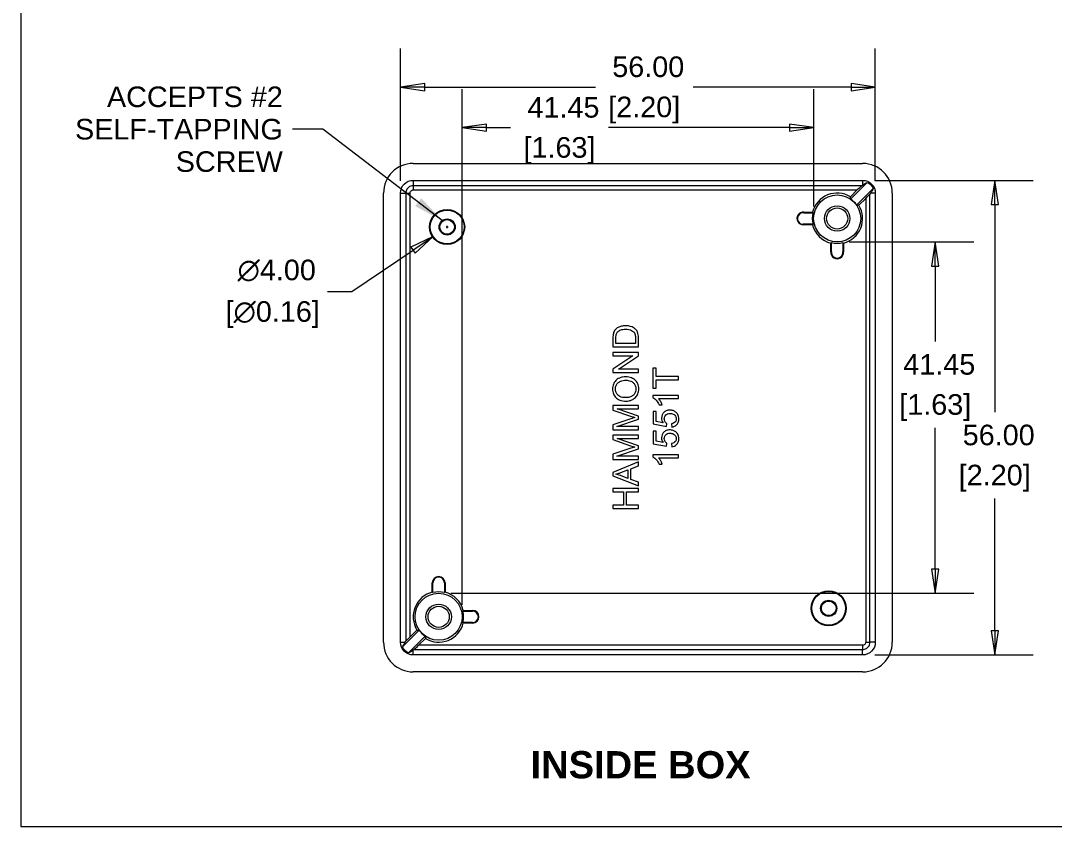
# Model space of a CAD drawing. Header units: millimetres. Extents: x 5 to 394, y 5 to 303.
# Drawn here: x 10.7 to 132.6, y 10.7 to 105.8 of the extents above; entities that cross this region are included whole.
import ezdxf

# ---------------------------------------------------------------- set-up
doc = ezdxf.new("R2010")
doc.units = ezdxf.units.MM
doc.header["$LTSCALE"] = 1.428571
doc.layers.get('0').update_dxf_attribs({"lineweight": 25})
for name, color, linetype, lineweight in [('Dimension (ANSI)', 7, 'Continuous', 9), ('Sketch Geometry (ANSI)', 7, 'Continuous', 9), ('Symbol (ANSI)', 7, 'Continuous', 9), ('Visible (ANSI)', 7, 'Continuous', 9), ('Visible Narrow (ANSI)', 7, 'Continuous', 9)]:
    doc.layers.add(name, color=color, linetype=linetype, lineweight=lineweight)
doc.styles.add('Label Text (ANSI)', font='arialbd.ttf')
doc.styles.add('Note Text (ANSI)', font='arial.ttf')
doc.dimstyles.new('Default - mm_inch (ANSI)', dxfattribs={"dimscale": 1.428571, "dimtxt": 1.7, "dimasz": 2, "dimexe": 3.175, "dimexo": 1, "dimgap": 0.8, "dimtad": 0, "dimtih": 1, "dimtoh": 1, "dimrnd": 1e-08, "dimzin": 4, "dimdsep": 46, "dimtxsty": 'Note Text (ANSI)', "dimblk": 'Filled-1', "dimcen": 0.09, "dimdle": 10, "dimclrd": 256, "dimclre": 256, "dimclrt": 256, "dimadec": 1, "dimazin": 0, "dimtfac": 1.176471, "dimtofl": 0, "dimtmove": 0, "dimatfit": 3, "dimfxl": 0, "dimtolj": 1, "dimtzin": 0, "dimlwd": -1, "dimlwe": -1, "dimarcsym": 0})
doc.dimstyles.new('Default - mm_inch (ANSI)$7', dxfattribs={"dimscale": 1.428571, "dimtxt": 1.7, "dimasz": 2.5, "dimexe": 3.175, "dimexo": 1, "dimgap": 0.8, "dimtad": 0, "dimtih": 1, "dimtoh": 1, "dimrnd": 1e-08, "dimzin": 4, "dimdsep": 46, "dimtxsty": 'Note Text (ANSI)', "dimblk": 'Filled-1', "dimcen": 0.09, "dimdle": 10, "dimclrd": 256, "dimclre": 256, "dimclrt": 256, "dimadec": 1, "dimazin": 0, "dimtfac": 1.176471, "dimtofl": 0, "dimtmove": 0, "dimatfit": 3, "dimfxl": 0, "dimtolj": 1, "dimtzin": 0, "dimlwd": -1, "dimlwe": -1, "dimarcsym": 0})

# ---------------------------------------------------------------- blocks, each defined once
blk = doc.blocks.new('Filled-1')
at = {"color": 0}
for p, q in [((0, 0), (-1, 0.15)), ((-1, 0.15), (-1, -0.15)), ((-1, 0), (0, 0)), ((-1, -0.15), (0, 0))]:
    blk.add_line(p, q, dxfattribs=at)
at = {"color": 0, "flags": 128}
blk.add_lwpolyline([(-1, -0.15), (0, 0), (-1, 0.15), (-1, -0.15)], dxfattribs=at)
at = {"color": 0}
blk.add_solid([(-1, -0.15), (0, 0), (-1, 0.15), (-1, -0.15)], dxfattribs=at)
blk = doc.blocks.new('*D37')
at = {"layer": 'Defpoints', "color": 0, "transparency": 16777216}
for p in [(55.51, 97.94), (55.51, 85.44), (111.51, 85.44)]:
    blk.add_point(p, dxfattribs=at)
at = {"layer": 'Dimension (ANSI)', "transparency": 16777216}
for p, q in [((55.51, 86.87), (55.51, 102.48)), ((111.51, 86.87), (111.51, 102.48)), ((58.37, 97.94), (78.49, 97.94)), ((108.65, 97.94), (90.04, 97.94))]:
    blk.add_line(p, q, dxfattribs=at)
at = {"layer": 'Dimension (ANSI)', "transparency": 16777216, "xscale": 2.857142857142857, "yscale": 2.857142857142857, "zscale": 2.857142857142857, "rotation": 180}
blk.add_blockref('Filled-1', (55.51, 97.94), dxfattribs=at)
at = {"layer": 'Dimension (ANSI)', "transparency": 16777216, "xscale": 2.857142857142857, "yscale": 2.857142857142857, "zscale": 2.857142857142857}
blk.add_blockref('Filled-1', (111.51, 97.94), dxfattribs=at)
at = {"layer": 'Dimension (ANSI)', "transparency": 16777216, "char_height": 2.429, "attachment_point": 5, "style": 'Note Text (ANSI)'}
for s, insert in [('\\A1; 56.00', (84.26, 100.33)), ('\\A1;[2.20]', (84.26, 95.24))]:
    blk.add_mtext(s, dxfattribs=dict(at, insert=insert))
blk = doc.blocks.new('*D38')
at = {"layer": 'Defpoints', "color": 0, "transparency": 16777216}
for p in [(110.01, 86.94), (110.01, 30.94), (125.59, 30.94)]:
    blk.add_point(p, dxfattribs=at)
at = {"layer": 'Dimension (ANSI)', "transparency": 16777216}
for p, q in [((111.44, 86.94), (130.12, 86.94)), ((125.59, 84.08), (125.59, 59.58)), ((125.59, 33.8), (125.59, 49.41)), ((111.44, 30.94), (130.12, 30.94))]:
    blk.add_line(p, q, dxfattribs=at)
at = {"layer": 'Dimension (ANSI)', "transparency": 16777216, "xscale": 2.857142857142857, "yscale": 2.857142857142857, "zscale": 2.857142857142857}
for p, rotation in [((125.59, 86.94), 90), ((125.59, 30.94), 270)]:
    blk.add_blockref('Filled-1', p, dxfattribs=dict(at, rotation=rotation))
at = {"layer": 'Dimension (ANSI)', "transparency": 16777216, "char_height": 2.429, "attachment_point": 5, "style": 'Note Text (ANSI)'}
for s, insert in [('\\A1; 56.00', (125.59, 56.88)), ('\\A1;[2.20]', (125.59, 51.8))]:
    blk.add_mtext(s, dxfattribs=dict(at, insert=insert))
blk = doc.blocks.new('*D39')
at = {"layer": 'Defpoints', "color": 0, "transparency": 16777216}
for p in [(104.24, 93.16), (104.24, 82.44), (62.78, 35.44)]:
    blk.add_point(p, dxfattribs=at)
at = {"layer": 'Dimension (ANSI)', "transparency": 16777216}
for p, q in [((62.78, 36.87), (62.78, 97.7)), ((104.24, 83.87), (104.24, 97.7)), ((65.64, 93.16), (68.47, 93.16)), ((101.38, 93.16), (80.05, 93.16))]:
    blk.add_line(p, q, dxfattribs=at)
at = {"layer": 'Dimension (ANSI)', "transparency": 16777216, "xscale": 2.857142857142857, "yscale": 2.857142857142857, "zscale": 2.857142857142857, "rotation": 180}
blk.add_blockref('Filled-1', (62.78, 93.16), dxfattribs=at)
at = {"layer": 'Dimension (ANSI)', "transparency": 16777216, "xscale": 2.857142857142857, "yscale": 2.857142857142857, "zscale": 2.857142857142857}
blk.add_blockref('Filled-1', (104.24, 93.16), dxfattribs=at)
at = {"layer": 'Dimension (ANSI)', "transparency": 16777216, "char_height": 2.429, "attachment_point": 5, "style": 'Note Text (ANSI)'}
for s, insert in [('\\A1; 41.45', (74.26, 95.54)), ('\\A1;[1.63]', (74.26, 90.46))]:
    blk.add_mtext(s, dxfattribs=dict(at, insert=insert))
blk = doc.blocks.new('*D40')
at = {"layer": 'Defpoints', "color": 0, "transparency": 16777216}
for p in [(107.01, 79.67), (60.01, 38.21), (118.58, 38.21)]:
    blk.add_point(p, dxfattribs=at)
at = {"layer": 'Dimension (ANSI)', "transparency": 16777216}
for p, q in [((108.44, 79.67), (123.11, 79.67)), ((118.58, 76.81), (118.58, 67.91)), ((118.58, 41.07), (118.58, 57.74)), ((61.44, 38.21), (123.11, 38.21))]:
    blk.add_line(p, q, dxfattribs=at)
at = {"layer": 'Dimension (ANSI)', "transparency": 16777216, "xscale": 2.857142857142857, "yscale": 2.857142857142857, "zscale": 2.857142857142857}
for p, rotation in [((118.58, 79.67), 90), ((118.58, 38.21), 270)]:
    blk.add_blockref('Filled-1', p, dxfattribs=dict(at, rotation=rotation))
at = {"layer": 'Dimension (ANSI)', "transparency": 16777216, "char_height": 2.429, "attachment_point": 5, "style": 'Note Text (ANSI)'}
for s, insert in [('\\A1; 41.45', (118.58, 65.21)), ('\\A1;[1.63]', (118.58, 60.13))]:
    blk.add_mtext(s, dxfattribs=dict(at, insert=insert))
blk = doc.blocks.new('*D47')
at = {"layer": 'Defpoints', "color": 0, "transparency": 16777216}
for p in [(62.67, 82.56), (59.35, 80.32)]:
    blk.add_point(p, dxfattribs=at)
at = {"layer": 'Dimension (ANSI)', "transparency": 16777216}
for p, q in [((60.88, 81.44), (61.14, 81.44)), ((61.01, 81.31), (61.01, 81.57)), ((49.78, 73.84), (56.99, 78.72)), ((46.92, 73.84), (49.78, 73.84))]:
    blk.add_line(p, q, dxfattribs=at)
at = {"layer": 'Dimension (ANSI)', "transparency": 16777216, "xscale": 2.857142857142857, "yscale": 2.857142857142857, "zscale": 2.857142857142857, "rotation": 34.08611126244626}
blk.add_blockref('Filled-1', (59.35, 80.32), dxfattribs=at)
at = {"layer": 'Dimension (ANSI)', "transparency": 16777216, "attachment_point": 5, "style": 'Note Text (ANSI)'}
for s, insert, char_height in [('\\A1; ∅4.00', (40.44, 76.29), 2.429), ('\\A1;[∅0.16]', (40.44, 71.1), 2.4286)]:
    blk.add_mtext(s, dxfattribs=dict(at, insert=insert, char_height=char_height))
blk = doc.blocks.new('Borders Hammond Border')
at = {"layer": 'Sketch Geometry (ANSI)'}
for p, q in [((7.5, 208.4), (7.5, 7.5)), ((7.5, 7.5), (271.9, 7.5))]:
    blk.add_line(p, q, dxfattribs=at)

msp = doc.modelspace()

# ---------------------------------------------------------------- linework, layer by layer
at = {"layer": 'Visible (ANSI)'}
for p, q in [((57.0075, 88.9408), (110.0142, 88.9408)), ((57.0075, 86.9408), (110.0142, 86.9408)), ((108.5986, 84.7356), (110.5595, 86.6966)), ((53.5109, 32.4375), (53.5109, 85.4441)), ((55.5109, 32.4375), (55.5109, 85.4441)), ((108.5704, 85.0036), (109.374, 85.8072)), ((111.2666, 85.9895), (109.3057, 84.0285)), ((109.8853, 86.3068), (110.0142, 86.3891)), ((110.9592, 85.4441), (110.8768, 85.3152)), ((111.5109, 85.4441), (111.5109, 32.4375)), ((113.5109, 85.4441), (113.5109, 32.4375)), ((110.3773, 84.8039), (109.5737, 84.0003)), ((103.0644, 83.1189), (104.1602, 83.1189)), ((103.0671, 83.1887), (104.1056, 83.1887)), ((104.1607, 81.7606), (103.0109, 81.7606)), ((104.1061, 81.6908), (103.0109, 81.6908)), ((106.263, 78.4971), (106.263, 79.5355)), ((106.3328, 78.4944), (106.3328, 79.5902)), ((107.6889, 79.5902), (107.6889, 78.4944)), ((107.7588, 79.5355), (107.7588, 78.4971)), ((80.5684, 68.3307), (80.5684, 67.2971)), ((80.9228, 67.695), (80.9228, 68.3261)), ((83.214, 68.3352), (83.214, 67.695)), ((83.5684, 67.2971), (83.5684, 68.381)), ((80.5684, 67.2971), (83.5684, 67.2971)), ((83.214, 67.695), (80.9228, 67.695)), ((83.5684, 66.6317), (80.5684, 66.6317)), ((80.5684, 66.6317), (80.5684, 66.2522)), ((80.5684, 66.2522), (82.9236, 66.2522)), ((82.9236, 66.2522), (80.5684, 64.6744)), ((81.2132, 64.647), (83.5684, 66.2247)), ((83.5684, 66.2247), (83.5684, 66.6317)), ((80.5684, 64.6744), (80.5684, 64.2674)), ((83.5684, 64.647), (81.2132, 64.647)), ((83.5684, 64.2674), (83.5684, 64.647)), ((85.644, 64.7967), (85.2895, 64.7967)), ((85.2895, 64.7967), (85.2895, 62.4187)), ((85.644, 63.8044), (85.644, 64.7967)), ((80.5684, 64.2674), (83.5684, 64.2674)), ((88.2895, 63.8044), (85.644, 63.8044)), ((85.644, 62.4187), (85.644, 63.4065)), ((85.644, 63.4065), (88.2895, 63.4065)), ((88.2895, 63.4065), (88.2895, 63.8044)), ((85.2895, 62.4187), (85.644, 62.4187)), ((88.2895, 61.5498), (85.2781, 61.5498)), ((85.2781, 61.5498), (85.2781, 61.312)), ((85.9435, 61.1817), (88.2895, 61.1817)), ((88.2895, 61.1817), (88.2895, 61.5498)), ((83.5684, 60.3711), (80.5684, 60.3711)), ((80.5684, 60.3711), (80.5684, 59.8383)), ((80.5684, 59.8383), (82.6561, 59.118)), ((83.5684, 59.1134), (81.0578, 59.9892)), ((81.0578, 59.9892), (83.5684, 59.9892)), ((83.5684, 59.9892), (83.5684, 60.3711)), ((86.0304, 60.4454), (86.3871, 60.4454)), ((82.6927, 58.8139), (80.5684, 58.1028)), ((81.0143, 57.8878), (83.5684, 58.7567)), ((83.5684, 58.7567), (83.5684, 59.1134)), ((85.6805, 59.6817), (85.3284, 59.6817)), ((85.3284, 59.6817), (85.3284, 58.1908)), ((85.6805, 58.4858), (85.6805, 59.6817)), ((80.5684, 58.1028), (80.5684, 57.506)), ((80.5684, 57.506), (83.5684, 57.506)), ((83.5684, 57.8878), (81.0143, 57.8878)), ((83.5684, 57.506), (83.5684, 57.8878)), ((85.3284, 58.1908), (86.8696, 57.9004)), ((85.6805, 57.3516), (85.3284, 57.3516)), ((85.3284, 57.3516), (85.3284, 55.8608)), ((86.4854, 58.3234), (85.6805, 58.4858)), ((85.6805, 56.1557), (85.6805, 57.3516)), ((86.8696, 57.9004), (86.9153, 58.2457)), ((87.4709, 58.2205), (87.5029, 57.8341)), ((83.5684, 56.8794), (80.5684, 56.8794)), ((80.5684, 56.8794), (80.5684, 56.3467)), ((80.5684, 56.3467), (82.6561, 55.6264)), ((83.5684, 55.6218), (81.0578, 56.4976)), ((81.0578, 56.4976), (83.5684, 56.4976)), ((83.5684, 56.4976), (83.5684, 56.8794)), ((86.4854, 55.9934), (85.6805, 56.1557)), ((82.6927, 55.3223), (80.5684, 54.6112)), ((81.0143, 54.3962), (83.5684, 55.2651)), ((83.5684, 55.2651), (83.5684, 55.6218)), ((85.3284, 55.8608), (86.8696, 55.5704)), ((86.8696, 55.5704), (86.9153, 55.9156)), ((87.4709, 55.8905), (87.5029, 55.5041)), ((80.5684, 54.6112), (80.5684, 54.0144)), ((80.5684, 54.0144), (83.5684, 54.0144)), ((83.5684, 53.7102), (80.5684, 52.4846)), ((83.5684, 54.3962), (81.0143, 54.3962)), ((83.5684, 54.0144), (83.5684, 54.3962)), ((83.5684, 53.2575), (83.5684, 53.7102)), ((88.2895, 54.5597), (85.2781, 54.5597)), ((85.2781, 54.5597), (85.2781, 54.3219)), ((85.9435, 54.1916), (88.2895, 54.1916)), ((88.2895, 54.1916), (88.2895, 54.5597)), ((80.5684, 52.4846), (80.5684, 52.0547)), ((81.5059, 52.4709), (82.3382, 52.7865)), ((82.3382, 52.7865), (82.3382, 51.7666)), ((82.6607, 52.9099), (83.5684, 53.2575)), ((82.6607, 51.6523), (82.6607, 52.9099)), ((86.0304, 53.4553), (86.3871, 53.4553)), ((80.5684, 52.0547), (83.5684, 50.9023)), ((82.3382, 51.7666), (81.4579, 52.0982)), ((83.5684, 51.323), (82.6607, 51.6523)), ((83.5684, 50.9023), (83.5684, 51.323)), ((83.5684, 50.5685), (80.5684, 50.5685)), ((80.5684, 50.5685), (80.5684, 50.1706)), ((80.5684, 50.1706), (81.8009, 50.1706)), ((81.8009, 50.1706), (81.8009, 48.6157)), ((82.1553, 48.6157), (82.1553, 50.1706)), ((82.1553, 50.1706), (83.5684, 50.1706)), ((83.5684, 50.1706), (83.5684, 50.5685)), ((81.8009, 48.6157), (80.5684, 48.6157)), ((80.5684, 48.6157), (80.5684, 48.2179)), ((80.5684, 48.2179), (83.5684, 48.2179)), ((83.5684, 48.6157), (82.1553, 48.6157)), ((83.5684, 48.2179), (83.5684, 48.6157)), ((59.2617, 38.3457), (59.2617, 39.4408)), ((59.3315, 38.2911), (59.3315, 39.4408)), ((60.6918, 39.4408), (60.6918, 38.2908)), ((60.7617, 39.4408), (60.7617, 38.3453)), ((62.861, 36.121), (64.0109, 36.121)), ((62.9156, 36.1908), (64.0109, 36.1908)), ((64.0109, 34.7606), (62.861, 34.7606)), ((64.0109, 34.6908), (62.9156, 34.6908)), ((55.7551, 31.8921), (57.716, 33.8531)), ((58.4231, 33.146), (56.4622, 31.185)), ((56.6444, 33.0777), (57.4481, 33.8813)), ((56.0626, 32.4375), (56.1449, 32.5664)), ((58.4514, 32.878), (57.6478, 32.0744)), ((57.1364, 31.5748), (57.0075, 31.4925)), ((110.0142, 30.9408), (57.0075, 30.9408)), ((110.0142, 28.9408), (57.0075, 28.9408))]:
    msp.add_line(p, q, dxfattribs=at)
for centre, radius in [((107.0109, 82.4408), 2.7731), ((61.0109, 81.4408), 2.0698), ((61.0109, 81.4408), 2), ((107.0109, 82.4408), 1.5), ((107.0109, 82.4408), 1.25), ((61.0109, 81.4408), 0.95), ((61.0109, 81.4408), 0.8627), ((60.0109, 35.4408), 2.7731), ((106.0109, 36.4408), 2.0698), ((106.0109, 36.4408), 2), ((60.0109, 35.4408), 1.5), ((60.0109, 35.4408), 1.25), ((106.0109, 36.4408), 0.95), ((106.0109, 36.4408), 0.8627)]:
    msp.add_circle(centre, radius, dxfattribs=at)
for centre, radius, start, end in [((107.0109, 82.4408), 3, 58.679288, 165.56415), ((107.0109, 82.4408), 2.7905, 34.678183, 55.321817), ((103.0109, 82.4408), 0.75, 85.698778, 270), ((103.0109, 82.4408), 0.6802, 85.483301, 270), ((107.0109, 82.4408), 2.9302, 166.620012, 193.422448), ((107.0109, 82.4408), 3, 284.43585, 31.320712), ((107.0109, 82.4408), 3, 194.477512, 255.56415), ((107.0109, 82.4408), 2.9302, 256.620012, 283.379988), ((107.0109, 78.4408), 0.75, 175.698778, 4.301222), ((107.0109, 78.4408), 0.6802, 175.483301, 4.516699), ((60.0117, 39.4408), 0.75, 0.00005, 180.00005), ((60.0117, 39.4408), 0.6802, 0.00005, 180.00005), ((60.0109, 35.4408), 3, 104.46177, 211.320712), ((60.0109, 35.4408), 2.9302, 76.561506, 103.406404), ((60.0109, 35.4408), 3, 14.477524, 75.506745), ((60.0109, 35.4408), 2.9302, 346.577563, 13.42246), ((64.0109, 35.4408), 0.75, 270.00005, 90.00005), ((64.0109, 35.4408), 0.6802, 270.00005, 90.00005), ((60.0109, 35.4408), 3, 238.679288, 345.5225), ((60.0109, 35.4408), 2.7905, 214.678183, 235.321817)]:
    msp.add_arc(centre, radius, start, end, dxfattribs=at)
for centre, major_axis, ratio, start_param, end_param in [((57.0142, 85.4375), (-2.4796, 2.4796), 0.99809916, 5.49873847, 7.06763214), ((110.0075, 85.4375), (2.4796, 2.4796), 0.99809916, 5.49873847, 7.06763214), ((109.3863, 85.8072), (0.5001, 0.5), 0.01234071, 0.05597708, 1.58314017), ((110.3773, 84.8163), (0.5, 0.5001), 0.01234071, 4.70004513, 6.22720823), ((56.6444, 33.0653), (-0.5, -0.5001), 0.01234071, 4.70004513, 6.22720823), ((57.0142, 32.4441), (-2.4796, -2.4796), 0.99809916, 5.49873847, 7.06763214), ((57.6354, 32.0744), (-0.5001, -0.5), 0.01234071, 0.05597708, 1.58314017), ((110.0075, 32.4441), (2.4796, -2.4796), 0.99809916, 5.49873847, 7.06763214)]:
    msp.add_ellipse(centre, major_axis=major_axis, ratio=ratio, start_param=start_param, end_param=end_param, dxfattribs=at)
for points, degree in [([(55.5109, 85.4441), (55.5109, 85.8372), (55.835, 86.6167), (56.6144, 86.9408), (57.0075, 86.9408)], 3), ([(110.0142, 86.9408), (110.4073, 86.9408), (111.1867, 86.6167), (111.5109, 85.8372), (111.5109, 85.4441)], 3), ([(110.0142, 86.3891), (110.2083, 86.5131), (110.4183, 86.6245), (110.5595, 86.6966)], 3), ([(111.2666, 85.9895), (111.1946, 85.8482), (111.0832, 85.6383), (110.9592, 85.4441)], 3), ([(108.5986, 84.7356), (108.5867, 84.8674), (108.5704, 85.0036)], 2), ([(104.1056, 83.1887), (104.1329, 83.1534), (104.1602, 83.1189)], 2), ([(109.5737, 84.0003), (109.4375, 84.0166), (109.3057, 84.0285)], 2), ([(104.1607, 81.7606), (104.1334, 81.726), (104.1061, 81.6908)], 2), ([(106.263, 79.5355), (106.2982, 79.5628), (106.3328, 79.5902)], 2), ([(107.6889, 79.5902), (107.7235, 79.5628), (107.7588, 79.5355)], 2), ([(59.3315, 38.2911), (59.2969, 38.3184), (59.2617, 38.3457)], 2), ([(60.7617, 38.3453), (60.7264, 38.318), (60.6918, 38.2908)], 2), ([(62.861, 36.121), (62.8883, 36.1556), (62.9156, 36.1908)], 2), ([(62.9156, 34.6908), (62.8883, 34.726), (62.861, 34.7606)], 2), ([(57.4481, 33.8813), (57.5843, 33.865), (57.716, 33.8531)], 2), ([(58.4231, 33.146), (58.435, 33.0142), (58.4514, 32.878)], 2), ([(57.0075, 30.9408), (56.6144, 30.9408), (55.835, 31.2649), (55.5109, 32.0444), (55.5109, 32.4375)], 3), ([(55.7551, 31.8921), (55.8271, 32.0334), (55.9385, 32.2433), (56.0626, 32.4375)], 3), ([(111.5109, 32.4375), (111.5109, 32.0444), (111.1867, 31.2649), (110.4073, 30.9408), (110.0142, 30.9408)], 3), ([(57.0075, 31.4925), (56.8134, 31.3685), (56.6034, 31.2571), (56.4622, 31.185)], 3)]:
    msp.add_open_spline(points, degree=degree, dxfattribs=at)
for points, knots in [([(110.5595, 86.6966), (110.7192, 86.6272), (110.8639, 86.5281), (111.1046, 86.2844), (111.1996, 86.1438), (111.2666, 85.9895)], [-0.158763712, -0.158763712, -0.158763712, -0.158763712, -0.106634225, -0.106634225, -0.056191195, -0.056191195, -0.056191195, -0.056191195]), ([(82.0524, 69.7781), (81.8942, 69.7781), (81.7348, 69.7644), (81.4321, 69.6992), (81.2998, 69.6527), (81.0448, 69.5178), (80.926, 69.4233), (80.8268, 69.3048)], [-0.128553095, -0.128553095, -0.128553095, -0.128553095, -0.086546938, -0.086546938, -0.046371744, -0.046371744, 0, 0, 0, 0]), ([(83.5684, 68.381), (83.5684, 68.5736), (83.5493, 68.8256), (83.405, 69.1734), (83.3371, 69.2751), (83.1486, 69.4613), (83.0273, 69.5568), (82.5252, 69.7608), (82.2373, 69.7781), (82.0524, 69.7781)], [-0.202608905, -0.202608905, -0.202608905, -0.202608905, -0.132080254, -0.132080254, -0.093414758, -0.093414758, -0.055460754, -0.055460754, 0, 0, 0, 0]), ([(80.6119, 68.8657), (80.595, 68.7939), (80.5852, 68.7126), (80.5711, 68.5388), (80.5684, 68.4314), (80.5684, 68.3307)], [-0.0522115827, -0.0522115827, -0.0522115827, -0.0522115827, -0.0302067905, -0.0302067905, 0, 0, 0, 0]), ([(80.8268, 69.3048), (80.7743, 69.2438), (80.7307, 69.1769), (80.6581, 69.0286), (80.6309, 68.9483), (80.6119, 68.8657)], [-0.0495552138, -0.0495552138, -0.0495552138, -0.0495552138, -0.0254236279, -0.0254236279, 0, 0, 0, 0]), ([(80.9228, 68.3261), (80.9228, 68.4246), (80.9265, 68.5322), (80.9471, 68.7036), (80.9613, 68.7778), (80.9846, 68.8383)], [-0.0454300887, -0.0454300887, -0.0454300887, -0.0454300887, -0.0194454235, -0.0194454235, 0, 0, 0, 0]), ([(80.9846, 68.8383), (81.0042, 68.8897), (81.0303, 68.9377), (81.0962, 69.0297), (81.1358, 69.0723), (81.2457, 69.1688), (81.3349, 69.237), (81.6472, 69.3481), (81.8459, 69.3688), (82.0456, 69.3688)], [-0.177274087, -0.177274087, -0.177274087, -0.177274087, -0.145194123, -0.145194123, -0.111277469, -0.111277469, -0.059892833, -0.059892833, 0, 0, 0, 0]), ([(82.0456, 69.3688), (82.1784, 69.3688), (82.3157, 69.3598), (82.5928, 69.3076), (82.6915, 69.2682), (82.85, 69.1937), (82.9335, 69.1394), (83.0036, 69.0692)], [-0.0729306946, -0.0729306946, -0.0729306946, -0.0729306946, -0.052568112, -0.052568112, -0.0297602965, -0.0297602965, 0, 0, 0, 0]), ([(83.0036, 69.0692), (83.0387, 69.0349), (83.0681, 68.9956), (83.1205, 68.9055), (83.1421, 68.8541), (83.1778, 68.7442), (83.214, 68.6142), (83.214, 68.3352)], [-0.227965525, -0.227965525, -0.227965525, -0.227965525, -0.159986976, -0.159986976, -0.083684896, -0.083684896, 0, 0, 0, 0]), ([(82.073, 63.7598), (81.9429, 63.7598), (81.813, 63.7488), (81.5654, 63.7007), (81.449, 63.6655), (81.1321, 63.5277), (81.002, 63.4203), (80.7547, 63.1756), (80.6687, 63.0025), (80.5495, 62.716), (80.5158, 62.5238), (80.5158, 62.3261)], [-0.129610265, -0.129610265, -0.129610265, -0.129610265, -0.119626436, -0.119626436, -0.110250909, -0.110250909, -0.093107085, -0.093107085, -0.059314795, -0.059314795, 0, 0, 0, 0]), ([(83.6187, 62.3261), (83.6187, 62.4327), (83.6083, 62.5384), (83.5645, 62.7458), (83.532, 62.8455), (83.397, 63.1473), (83.2865, 63.2717), (83.0794, 63.4781), (82.9169, 63.5695), (82.5489, 63.7213), (82.3133, 63.7598), (82.073, 63.7598)], [-0.161056289, -0.161056289, -0.161056289, -0.161056289, -0.15089599, -0.15089599, -0.140852205, -0.140852205, -0.119393907, -0.119393907, -0.072088281, -0.072088281, 0, 0, 0, 0]), ([(80.5158, 62.3261), (80.5158, 62.2211), (80.5245, 62.1163), (80.5627, 61.9163), (80.5907, 61.8221), (80.6988, 61.5686), (80.7988, 61.4265), (81.0097, 61.2212), (81.152, 61.1024), (81.6083, 60.9231), (81.8597, 60.8901), (82.1073, 60.8901)], [-0.382869315, -0.382869315, -0.382869315, -0.382869315, -0.317796171, -0.317796171, -0.256681164, -0.256681164, -0.146973576, -0.146973576, -0.074281675, -0.074281675, 0, 0, 0, 0]), ([(80.8565, 62.3284), (80.8565, 62.4019), (80.8634, 62.4749), (80.8928, 62.6164), (80.9146, 62.6836), (80.9825, 62.8337), (81.0453, 62.9403), (81.2174, 63.1063), (81.3226, 63.1865), (81.6693, 63.3231), (81.8696, 63.3505), (82.0684, 63.3505)], [-0.303227253, -0.303227253, -0.303227253, -0.303227253, -0.244158134, -0.244158134, -0.187063133, -0.187063133, -0.111737337, -0.111737337, -0.059641252, -0.059641252, 0, 0, 0, 0]), ([(82.1119, 61.2994), (81.9775, 61.2994), (81.8392, 61.3084), (81.5972, 61.3527), (81.4875, 61.384), (81.2981, 61.4745), (81.2172, 61.5294), (81.0592, 61.6933), (80.984, 61.8041), (80.8805, 62.0527), (80.8565, 62.1885), (80.8565, 62.3284)], [-0.184105868, -0.184105868, -0.184105868, -0.184105868, -0.143759723, -0.143759723, -0.110258116, -0.110258116, -0.080785029, -0.080785029, -0.041959956, -0.041959956, 0, 0, 0, 0]), ([(82.0684, 63.3505), (82.275, 63.3505), (82.4881, 63.323), (82.8171, 63.184), (82.9212, 63.107), (83.09, 62.9339), (83.1571, 62.8349), (83.2559, 62.5956), (83.278, 62.4611), (83.278, 62.3238)], [-0.163316681, -0.163316681, -0.163316681, -0.163316681, -0.113716448, -0.113716448, -0.077656709, -0.077656709, -0.041192396, -0.041192396, 0, 0, 0, 0]), ([(82.1073, 60.8901), (82.2281, 60.8901), (82.3478, 60.9021), (82.5834, 60.9521), (82.6968, 60.9894), (82.9286, 61.0931), (83.0811, 61.1781), (83.3465, 61.4476), (83.4441, 61.5959), (83.5859, 61.9375), (83.6187, 62.1293), (83.6187, 62.3261)], [-0.283856356, -0.283856356, -0.283856356, -0.283856356, -0.228100043, -0.228100043, -0.172710387, -0.172710387, -0.110944541, -0.110944541, -0.059038581, -0.059038581, 0, 0, 0, 0]), ([(83.278, 62.3238), (83.278, 62.2529), (83.272, 62.1823), (83.2458, 62.0465), (83.2265, 61.9823), (83.1496, 61.8016), (83.0761, 61.6981), (82.9176, 61.5434), (82.8115, 61.4559), (82.4776, 61.324), (82.2936, 61.2994), (82.1119, 61.2994)], [-0.260989589, -0.260989589, -0.260989589, -0.260989589, -0.22031359, -0.22031359, -0.181643746, -0.181643746, -0.107645707, -0.107645707, -0.054520715, -0.054520715, 0, 0, 0, 0]), ([(85.2781, 61.312), (85.4361, 61.2339), (85.5743, 61.1023), (85.8238, 60.8239), (85.9389, 60.6414), (86.0304, 60.4454)], [-0.112131722, -0.112131722, -0.112131722, -0.112131722, -0.064891464, -0.064891464, 0, 0, 0, 0]), ([(86.3871, 60.4454), (86.3325, 60.5917), (86.2538, 60.7348), (86.1254, 60.9535), (86.0399, 61.08), (85.9435, 61.1817)], [-0.0762755181, -0.0762755181, -0.0762755181, -0.0762755181, -0.0420418726, -0.0420418726, 0, 0, 0, 0]), ([(87.2697, 59.8234), (87.1953, 59.8234), (87.1209, 59.8173), (86.9794, 59.7902), (86.913, 59.7704), (86.7174, 59.6863), (86.6226, 59.6083), (86.475, 59.4557), (86.4112, 59.362), (86.3189, 59.1395), (86.2979, 59.0165), (86.2979, 58.8905)], [-0.130923399, -0.130923399, -0.130923399, -0.130923399, -0.115733379, -0.115733379, -0.101532902, -0.101532902, -0.07228572, -0.07228572, -0.037814319, -0.037814319, 0, 0, 0, 0]), ([(87.9763, 59.5856), (87.8782, 59.6641), (87.77, 59.7239), (87.5278, 59.8054), (87.3997, 59.8234), (87.2697, 59.8234)], [-0.0766569298, -0.0766569298, -0.0766569298, -0.0766569298, -0.0389937157, -0.0389937157, 0, 0, 0, 0]), ([(82.6561, 59.118), (82.7465, 59.0868), (82.8441, 59.0534), (82.9984, 59.002), (83.0721, 58.9778), (83.1363, 58.958)], [-0.0490784302, -0.0490784302, -0.0490784302, -0.0490784302, -0.0201625157, -0.0201625157, 0, 0, 0, 0]), ([(83.1363, 58.958), (83.0779, 58.9397), (83.0099, 58.9178), (82.8679, 58.8717), (82.7767, 58.8417), (82.6927, 58.8139)], [-0.0447024955, -0.0447024955, -0.0447024955, -0.0447024955, -0.0265409934, -0.0265409934, 0, 0, 0, 0]), ([(86.2979, 58.8905), (86.2979, 58.7912), (86.3136, 58.6944), (86.3775, 58.5011), (86.4259, 58.409), (86.4854, 58.3234)], [-0.061061086, -0.061061086, -0.061061086, -0.061061086, -0.031269137, -0.031269137, 0, 0, 0, 0]), ([(86.6226, 58.7922), (86.6226, 58.886), (86.6372, 58.9788), (86.7036, 59.1363), (86.7465, 59.1985), (86.8414, 59.2916), (86.9037, 59.342), (87.0946, 59.418), (87.1997, 59.4324), (87.304, 59.4324)], [-0.154415597, -0.154415597, -0.154415597, -0.154415597, -0.103454469, -0.103454469, -0.061607413, -0.061607413, -0.031290324, -0.031290324, 0, 0, 0, 0]), ([(86.9153, 58.2457), (86.8617, 58.2796), (86.8146, 58.3209), (86.7435, 58.4057), (86.7021, 58.4631), (86.6374, 58.6189), (86.6226, 58.7044), (86.6226, 58.7922)], [-0.0833046119, -0.0833046119, -0.0833046119, -0.0833046119, -0.0506157199, -0.0506157199, -0.0263376349, -0.0263376349, 0, 0, 0, 0]), ([(87.304, 59.4324), (87.3666, 59.4324), (87.4293, 59.4275), (87.547, 59.4055), (87.6018, 59.3895), (87.7582, 59.322), (87.826, 59.2629), (87.9226, 59.1627), (87.9643, 59.1016), (88.0243, 58.9572), (88.038, 58.878), (88.038, 58.7967)], [-0.0864154706, -0.0864154706, -0.0864154706, -0.0864154706, -0.0758057819, -0.0758057819, -0.0661122521, -0.0661122521, -0.0469073124, -0.0469073124, -0.0243862663, -0.0243862663, 0, 0, 0, 0]), ([(88.038, 58.7967), (88.038, 58.7341), (88.0295, 58.6724), (87.9913, 58.5555), (87.9632, 58.503), (87.8739, 58.3874), (87.8157, 58.3445), (87.6748, 58.2646), (87.5722, 58.2361), (87.4709, 58.2205)], [-0.0741086715, -0.0741086715, -0.0741086715, -0.0741086715, -0.0610995436, -0.0610995436, -0.0485471581, -0.0485471581, -0.0307479278, -0.0307479278, 0, 0, 0, 0]), ([(87.5029, 57.8341), (87.6126, 57.8447), (87.7198, 57.8699), (87.9156, 57.9577), (88, 58.0162), (88.1309, 58.1476), (88.2081, 58.2392), (88.3187, 58.5123), (88.3398, 58.6554), (88.3398, 58.799)], [-0.208330101, -0.208330101, -0.208330101, -0.208330101, -0.146758377, -0.146758377, -0.088380584, -0.088380584, -0.043100912, -0.043100912, 0, 0, 0, 0]), ([(88.3398, 58.799), (88.3398, 58.8897), (88.3308, 58.9802), (88.2901, 59.1507), (88.2604, 59.2291), (88.1581, 59.4137), (88.0754, 59.507), (87.9763, 59.5856)], [-0.090517843, -0.090517843, -0.090517843, -0.090517843, -0.06330798, -0.06330798, -0.0379514489, -0.0379514489, 0, 0, 0, 0]), ([(87.2697, 57.4934), (87.1953, 57.4934), (87.1209, 57.4873), (86.9794, 57.4602), (86.913, 57.4404), (86.7174, 57.3563), (86.6226, 57.2783), (86.475, 57.1256), (86.4112, 57.032), (86.3189, 56.8094), (86.2979, 56.6865), (86.2979, 56.5605)], [-0.130923399, -0.130923399, -0.130923399, -0.130923399, -0.115733379, -0.115733379, -0.101532902, -0.101532902, -0.07228572, -0.07228572, -0.037814319, -0.037814319, 0, 0, 0, 0]), ([(87.9763, 57.2556), (87.8782, 57.334), (87.77, 57.3939), (87.5278, 57.4754), (87.3997, 57.4934), (87.2697, 57.4934)], [-0.0766569298, -0.0766569298, -0.0766569298, -0.0766569298, -0.0389937157, -0.0389937157, 0, 0, 0, 0]), ([(86.2979, 56.5605), (86.2979, 56.4612), (86.3136, 56.3644), (86.3775, 56.1711), (86.4259, 56.079), (86.4854, 55.9934)], [-0.061061086, -0.061061086, -0.061061086, -0.061061086, -0.031269137, -0.031269137, 0, 0, 0, 0]), ([(86.6226, 56.4621), (86.6226, 56.556), (86.6372, 56.6488), (86.7036, 56.8063), (86.7465, 56.8685), (86.8414, 56.9615), (86.9037, 57.012), (87.0946, 57.088), (87.1997, 57.1024), (87.304, 57.1024)], [-0.154415597, -0.154415597, -0.154415597, -0.154415597, -0.103454469, -0.103454469, -0.061607413, -0.061607413, -0.031290324, -0.031290324, 0, 0, 0, 0]), ([(86.9153, 55.9156), (86.8617, 55.9495), (86.8146, 55.9909), (86.7435, 56.0757), (86.7021, 56.133), (86.6374, 56.2889), (86.6226, 56.3744), (86.6226, 56.4621)], [-0.0833046119, -0.0833046119, -0.0833046119, -0.0833046119, -0.0506157199, -0.0506157199, -0.0263376349, -0.0263376349, 0, 0, 0, 0]), ([(87.304, 57.1024), (87.3666, 57.1024), (87.4293, 57.0975), (87.547, 57.0755), (87.6018, 57.0595), (87.7582, 56.992), (87.826, 56.9329), (87.9226, 56.8327), (87.9643, 56.7715), (88.0243, 56.6271), (88.038, 56.548), (88.038, 56.4667)], [-0.0864154706, -0.0864154706, -0.0864154706, -0.0864154706, -0.0758057819, -0.0758057819, -0.0661122521, -0.0661122521, -0.0469073124, -0.0469073124, -0.0243862663, -0.0243862663, 0, 0, 0, 0]), ([(88.038, 56.4667), (88.038, 56.4041), (88.0295, 56.3424), (87.9913, 56.2255), (87.9632, 56.173), (87.8739, 56.0574), (87.8157, 56.0145), (87.6748, 55.9345), (87.5722, 55.906), (87.4709, 55.8905)], [-0.0741086715, -0.0741086715, -0.0741086715, -0.0741086715, -0.0610995436, -0.0610995436, -0.0485471581, -0.0485471581, -0.0307479278, -0.0307479278, 0, 0, 0, 0]), ([(87.5029, 55.5041), (87.6126, 55.5146), (87.7198, 55.5398), (87.9156, 55.6277), (88, 55.6861), (88.1309, 55.8175), (88.2081, 55.9091), (88.3187, 56.1823), (88.3398, 56.3253), (88.3398, 56.469)], [-0.208330101, -0.208330101, -0.208330101, -0.208330101, -0.146758377, -0.146758377, -0.088380584, -0.088380584, -0.043100912, -0.043100912, 0, 0, 0, 0]), ([(88.3398, 56.469), (88.3398, 56.5597), (88.3308, 56.6502), (88.2901, 56.8206), (88.2604, 56.8991), (88.1581, 57.0837), (88.0754, 57.177), (87.9763, 57.2556)], [-0.090517843, -0.090517843, -0.090517843, -0.090517843, -0.06330798, -0.06330798, -0.0379514489, -0.0379514489, 0, 0, 0, 0]), ([(82.6561, 55.6264), (82.7465, 55.5952), (82.8441, 55.5618), (82.9984, 55.5104), (83.0721, 55.4862), (83.1363, 55.4663)], [-0.0490784302, -0.0490784302, -0.0490784302, -0.0490784302, -0.0201625157, -0.0201625157, 0, 0, 0, 0]), ([(83.1363, 55.4663), (83.0779, 55.4481), (83.0099, 55.4262), (82.8679, 55.3801), (82.7767, 55.3501), (82.6927, 55.3223)], [-0.0447024955, -0.0447024955, -0.0447024955, -0.0447024955, -0.0265409934, -0.0265409934, 0, 0, 0, 0]), ([(85.2781, 54.3219), (85.4361, 54.2438), (85.5743, 54.1122), (85.8238, 53.8338), (85.9389, 53.6513), (86.0304, 53.4553)], [-0.112131722, -0.112131722, -0.112131722, -0.112131722, -0.064891464, -0.064891464, 0, 0, 0, 0]), ([(86.3871, 53.4553), (86.3325, 53.6016), (86.2538, 53.7447), (86.1254, 53.9634), (86.0399, 54.0899), (85.9435, 54.1916)], [-0.0762755181, -0.0762755181, -0.0762755181, -0.0762755181, -0.0420418726, -0.0420418726, 0, 0, 0, 0]), ([(80.884, 52.2605), (80.975, 52.2863), (81.0711, 52.3172), (81.2749, 52.3861), (81.393, 52.4287), (81.5059, 52.4709)], [-0.0644719731, -0.0644719731, -0.0644719731, -0.0644719731, -0.0361482479, -0.0361482479, 0, 0, 0, 0]), ([(81.4579, 52.0982), (81.3635, 52.1322), (81.268, 52.1629), (81.0765, 52.2171), (80.9807, 52.2406), (80.884, 52.2605)], [-0.0597157231, -0.0597157231, -0.0597157231, -0.0597157231, -0.0296185751, -0.0296185751, 0, 0, 0, 0]), ([(56.4622, 31.185), (56.3026, 31.2544), (56.1578, 31.3535), (55.9171, 31.5972), (55.8221, 31.7378), (55.7551, 31.8921)], [-0.158763712, -0.158763712, -0.158763712, -0.158763712, -0.106634225, -0.106634225, -0.056191195, -0.056191195, -0.056191195, -0.056191195])]:
    msp.add_open_spline(points, degree=3, knots=knots, dxfattribs=at)
for points, weights in [([(103.0671, 83.1887), (103.0658, 83.1529), (103.0644, 83.1189)], [1.00000000095, 1.00000000537, 1.00000000099]), ([(106.263, 78.4971), (106.2987, 78.4957), (106.3328, 78.4944)], [0.99999999891, 0.99999999381, 0.999999998856]), ([(107.7588, 78.4971), (107.723, 78.4957), (107.6889, 78.4944)], [0.999999998898, 0.99999999374, 0.999999998843])]:
    msp.add_rational_spline(points, weights, degree=2, dxfattribs=at)
at = {"layer": 'Visible Narrow (ANSI)'}
for p, q in [((57.0075, 86.9408), (57.0075, 86.3068)), ((110.0142, 86.9408), (110.0142, 86.3891)), ((55.5109, 85.4441), (56.1449, 85.4441)), ((56.1449, 85.4441), (56.6444, 85.4441)), ((56.1449, 85.4441), (56.1449, 32.5664)), ((56.6444, 33.0777), (56.6444, 85.4441)), ((109.8853, 86.3068), (57.0075, 86.3068)), ((57.0075, 86.3068), (57.0075, 85.8072)), ((57.0075, 85.8072), (109.374, 85.8072)), ((111.5109, 85.4441), (110.9592, 85.4441)), ((110.3773, 84.8039), (110.3773, 32.4375)), ((110.8768, 32.4375), (110.8768, 85.3152)), ((103.0109, 81.6908), (103.0109, 81.7606)), ((59.2617, 39.4408), (59.3315, 39.4408)), ((60.7617, 39.4408), (60.6918, 39.4408)), ((64.0109, 36.1908), (64.0109, 36.121)), ((64.0109, 34.6908), (64.0109, 34.7606)), ((55.5109, 32.4375), (56.0626, 32.4375)), ((110.0142, 32.0744), (57.6478, 32.0744)), ((110.0142, 32.0744), (110.0142, 31.5748)), ((110.3773, 32.4375), (110.8768, 32.4375)), ((111.5109, 32.4375), (110.8768, 32.4375)), ((57.0075, 30.9408), (57.0075, 31.4925)), ((57.1364, 31.5748), (110.0142, 31.5748)), ((110.0142, 30.9408), (110.0142, 31.5748))]:
    msp.add_line(p, q, dxfattribs=at)
for points, knots in [([(57.0075, 86.3068), (56.9518, 86.3068), (56.8955, 86.3014), (56.7516, 86.2731), (56.666, 86.2419), (56.4592, 86.1266), (56.3507, 86.0229), (56.1891, 85.7618), (56.1449, 85.6026), (56.1449, 85.4441)], [0, 0, 0, 0, 0.0070989599, 0.0070989599, 0.0184572957, 0.0184572957, 0.036630633, 0.036630633, 0.0567916791, 0.0567916791, 0.0567916791, 0.0567916791]), ([(56.6444, 85.4441), (56.6444, 85.5113), (56.6631, 85.5785), (56.731, 85.6881), (56.7764, 85.7315), (56.8631, 85.7798), (56.899, 85.793), (56.96, 85.8049), (56.9839, 85.8072), (57.0075, 85.8072)], [-0.0567916791, -0.0567916791, -0.0567916791, -0.0567916791, -0.036630633, -0.036630633, -0.0184572957, -0.0184572957, -0.0070989599, -0.0070989599, 0, 0, 0, 0]), ([(110.3773, 32.4375), (110.3773, 32.4138), (110.375, 32.3899), (110.363, 32.329), (110.3499, 32.293), (110.3016, 32.2063), (110.2582, 32.1609), (110.1486, 32.093), (110.0814, 32.0744), (110.0142, 32.0744)], [-0.0567916791, -0.0567916791, -0.0567916791, -0.0567916791, -0.0496927192, -0.0496927192, -0.0383343834, -0.0383343834, -0.0201610461, -0.0201610461, 0, 0, 0, 0]), ([(110.0142, 31.5748), (110.1726, 31.5748), (110.3318, 31.619), (110.593, 31.7807), (110.6966, 31.8891), (110.8119, 32.096), (110.8431, 32.1815), (110.8714, 32.3254), (110.8768, 32.3817), (110.8768, 32.4375)], [0, 0, 0, 0, 0.0201610461, 0.0201610461, 0.0383343834, 0.0383343834, 0.0496927192, 0.0496927192, 0.0567916791, 0.0567916791, 0.0567916791, 0.0567916791])]:
    msp.add_open_spline(points, degree=3, knots=knots, dxfattribs=at)

# ---------------------------------------------------------------- block references
at = {"xscale": 1.428571428571429, "yscale": 1.428571428571429, "zscale": 1.428571428571429}
msp.add_blockref('Borders Hammond Border', (0, 0), dxfattribs=at)

# ---------------------------------------------------------------- texts
at = {"layer": 'Symbol (ANSI)', "insert": (41.6306, 92.9606), "char_height": 2.428571, "width": 24.513394, "attachment_point": 6, "line_spacing_factor": 0.944221, "style": 'Note Text (ANSI)'}
msp.add_mtext('\\fArial|b0|i0;ACCEPTS #2\\P\\fArial|b0|i0;SELF-TAPPING\\P\\fArial|b0|i0;SCREW', dxfattribs=at)
at = {"layer": 'Symbol (ANSI)', "insert": (70.8551, 16.3306), "char_height": 3.21429, "attachment_point": 7, "style": 'Label Text (ANSI)'}
msp.add_mtext('INSIDE BOX', dxfattribs=at)

# ---------------------------------------------------------------- dimensions: what is measured, and where the dimension line sits
at = {"layer": 'Dimension (ANSI)'}
for base, p1, p2, angle, text, override, picture, middle in [((55.5109, 97.9441), (111.5109, 85.4441), (55.5109, 85.4441), 180, ' <>\\X[2.20]', {"dimgap": 0.8, "dimtih": 0, "dimtoh": 0, "dimdec": 2, "dimpost": '\\X', "dimtol": 0, "dimlim": 0, "dimtp": 0, "dimtm": 0, "dimtdec": 2, "dimatfit": 1}, '*D37', (84.2639, 97.9441)), ((104.2378, 93.1609), (62.784, 35.4408), (104.2378, 82.4408), 180, ' <>\\X[1.63]', {"dimgap": 0.8, "dimtih": 0, "dimtoh": 0, "dimdec": 2, "dimpost": '\\X', "dimtol": 0, "dimlim": 0, "dimtp": 0, "dimtm": 0, "dimtdec": 2, "dimatfit": 1}, '*D39', (74.2616, 93.1609)), ((125.5857, 30.9408), (110.0142, 86.9408), (110.0142, 30.9408), 270, ' <>\\X[2.20]', {"dimgap": 0.8, "dimdec": 2, "dimpost": '\\X', "dimtol": 0, "dimlim": 0, "dimtp": 0, "dimtm": 0, "dimtdec": 2, "dimatfit": 1}, '*D38', (125.5857, 54.4965)), ((118.5772, 38.2139), (107.0109, 79.6677), (60.0109, 38.2139), 90, ' <>\\X[1.63]', {"dimgap": 0.8, "dimdec": 2, "dimpost": '\\X', "dimtol": 0, "dimlim": 0, "dimtp": 0, "dimtm": 0, "dimtdec": 2, "dimatfit": 1}, '*D40', (118.5772, 62.8244))]:
    dim = msp.add_linear_dim(base=base, p1=p1, p2=p2, angle=angle, text=text, dimstyle='Default - mm_inch (ANSI)', override=override, dxfattribs=at)
    dim.commit()
    dim.dimension.update_dxf_attribs({"geometry": picture, "text_midpoint": middle, "dimtype": 160})
dim = msp.add_diameter_dim_2p(p1=(62.6673, 82.5617), p2=(59.3545, 80.3199), text=' <>\\X[∅0.16]', dimstyle='Default - mm_inch (ANSI)', override={"dimgap": 0.8, "dimdec": 2, "dimlfac": 1, "dimpost": '\\X', "dimtol": 0, "dimlim": 0, "dimtp": 0, "dimtm": 0, "dimtdec": 2}, dxfattribs=at)
dim.commit()
dim.dimension.update_dxf_attribs({"geometry": '*D47', "text_midpoint": (40.4432, 73.842), "dimtype": 163})

# ---------------------------------------------------------------- leaders
at = {"layer": 'Symbol (ANSI)', "annotation_type": 0, "has_hookline": 1, "hookline_direction": 1, "text_width": 24.1432}
msp.add_leader([(60.4363, 82.1974), (46.3449, 92.9606), (42.7735, 92.9606)], dimstyle='Default - mm_inch (ANSI)$7', override={"dimtad": 0}, dxfattribs=at)

doc.saveas('drawing.dxf')
